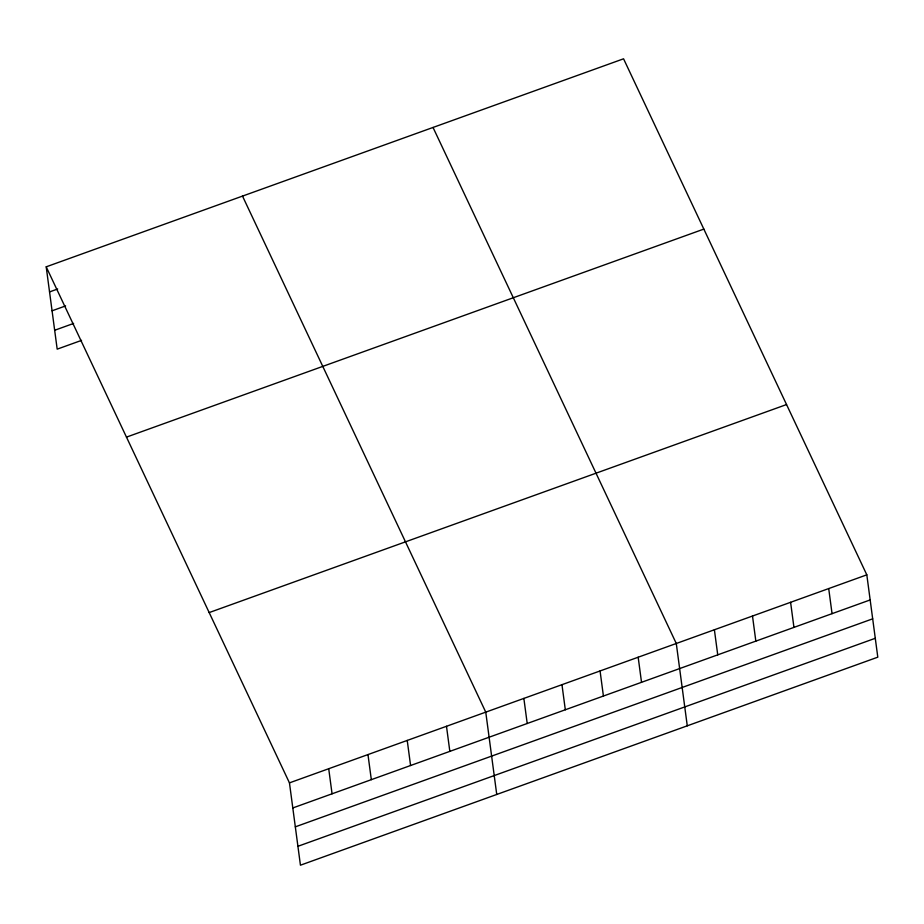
<?xml version="1.0" encoding="UTF-8"?>
<svg xmlns="http://www.w3.org/2000/svg" width="924" height="924" viewBox="0 0 924 924"><rect width="100%" height="100%" fill="white"/><g stroke="black" fill="none" stroke-linecap="round" stroke-linejoin="round"><path stroke-width="1.39" d="M46.2 266.828L623.561 58.801L866.816 574.843L877.8 657.172L300.439 865.199L289.455 782.871L46.2 266.828L57.184 349.156L81.555 340.378M49.55 291.915L57.669 288.993M52.067 310.811L65.604 305.925M54.666 330.272L73.62 323.435M126.472 437.121L703.834 229.094M209.182 612.577L786.543 404.55M289.455 782.871L866.816 574.843M292.793 807.957L870.165 599.93M295.322 826.841L872.683 618.826M297.909 846.303L875.282 638.288M433.033 127.454L676.287 643.485L687.271 725.825M242.504 196.096L485.758 712.138L496.742 794.467M828.712 588.576L832.05 613.663M790.597 602.298L793.947 627.396M752.494 616.031L755.844 641.117M714.391 629.764L717.74 654.85M638.172 657.218L641.522 682.305M600.069 670.951L603.418 696.038M561.965 684.684L565.315 709.771M523.862 698.405L527.211 723.504M446.488 726.287L449.838 751.374M407.23 740.424L410.579 765.522M367.971 754.573L371.321 779.66M328.713 768.722L332.062 793.808"/></g></svg>
